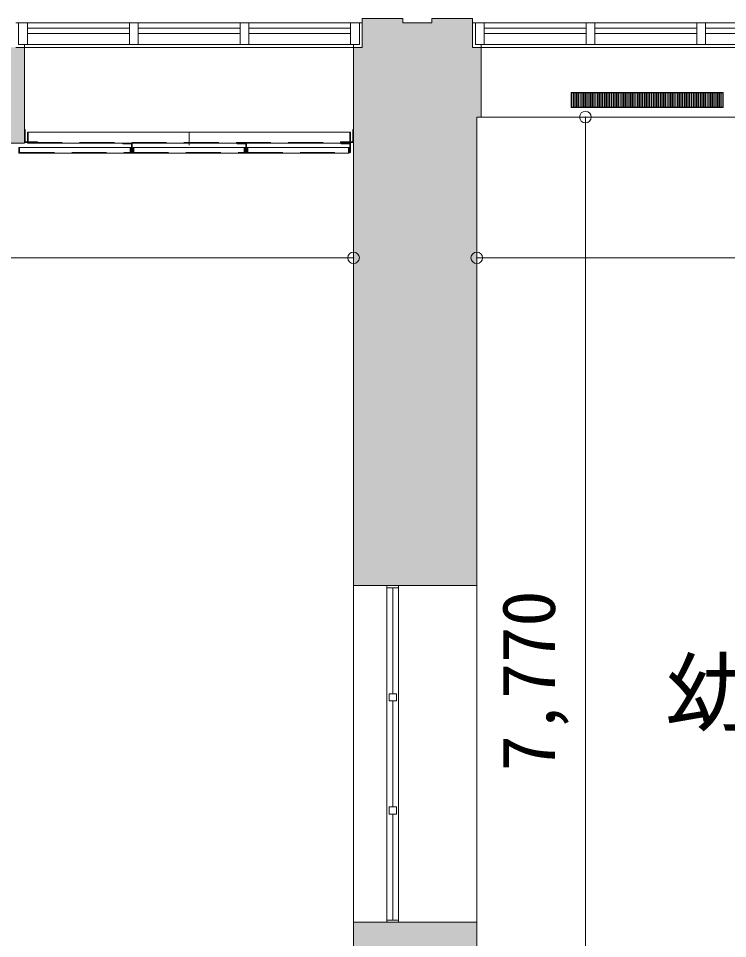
# Model space of a CAD drawing. Units: millimetres at full size, sheet at 1:200; details may follow other scales. Extents: x -41541 to 42058, y -39868 to 8614.
# Drawn here: x -7618 to -2726, y 2271 to 8614 of the extents above; entities that cross this region are included whole.
import ezdxf
from ezdxf.enums import TextEntityAlignment as Align

# ---------------------------------------------------------------- set-up
doc = ezdxf.new("R2010")
doc.units = ezdxf.units.MM
doc.header["$LTSCALE"] = 200
doc.header["$PDMODE"] = 32
doc.header["$PDSIZE"] = 80
doc.linetypes.add('DASHED1', pattern=[1.8, 1.2, -0.6])
for name, color, linetype, lineweight in [('0-1_躯体', 7, 'Continuous', 9), ('0-2_建具', 7, 'Continuous', 9), ('0-3_仕上', 7, 'Continuous', 9), ('0-6_寸法', 4, 'Continuous', 5)]:
    doc.layers.add(name, color=color, linetype=linetype, lineweight=lineweight)
doc.layers.add('0-4_室名', color=7, linetype='Continuous')
doc.styles.add('ＭＳ ゴシック', font='')
doc.styles.add('ＭＳ Ｐゴシック', font='')
doc.styles.get('ＭＳ ゴシック').set_extended_font_data('MS Gothic')
doc.styles.get('ＭＳ Ｐゴシック').set_extended_font_data('MS PGothic')

msp = doc.modelspace()

# ---------------------------------------------------------------- linework, layer by layer
at = {"layer": '0-1_躯体'}
for p, q in [((-5246.1, 8613.8), (-4966.1, 8613.8)), ((-5246.1, 8613.8), (-5246.1, 8413.8)), ((-4766.1, 8613.8), (-4486.1, 8613.8)), ((-4766.1, 8613.8), (-4766.1, 8583.8)), ((-4486.1, 8413.8), (-4486.1, 8613.8)), ((-5246.1, 8413.8), (-7636.1, 8413.8)), ((-7576.1, 7753.8), (-7576.1, 8413.8)), ((-5306.1, 7933.8), (-5306.1, 8413.8)), ((-2096.1, 8413.8), (-4486.1, 8413.8)), ((-4426.1, 7933.8), (-4426.1, 8413.8)), ((-5306.1, 8018.2), (-5306.1, -20296.2)), ((-4426.1, 7933.8), (-4456.1, 7933.8)), ((-4456.1, 163.8), (-4456.1, 7933.8)), ((-4426.1, 7933.8), (993.9, 7933.8)), ((-7576.1, 7753.8), (-8456.1, 7753.8)), ((-4456.1, 4703.8), (-5306.1, 4703.8)), ((-4456.1, 2383.8), (-5306.1, 2383.8))]:
    msp.add_line(p, q, dxfattribs=at)
msp.add_lwpolyline([(-4966.1, 8613.8), (-4966.1, 8583.8), (-4766.1, 8583.8)], dxfattribs=at)
at = {"layer": '0-1_躯体', "color": 9}
for points in [[(-5246.1, 8613.8), (-5246.1, 8583.8), (-4966.1, 8613.8), (-4966.1, 8583.8)], [(-5246.1, 8583.8), (-5246.1, 8413.8), (-4486.1, 8583.8), (-4486.1, 8413.8)], [(-4486.1, 8613.8), (-4766.1, 8613.8), (-4486.1, 8583.8), (-4766.1, 8583.8)], [(-8456.2, 8413.8), (-8456.2, 7753.8), (-7576.1, 8413.8), (-7576.1, 7753.8)], [(-5306.2, 8413.8), (-5306.2, 7933.8), (-4426.1, 8413.8), (-4426.1, 7933.8)], [(-4456.1, 7933.8), (-5306.1, 7933.8), (-4456.1, 4703.8), (-5306.1, 4703.8)], [(-4456.1, 2383.8), (-5306.1, 2383.8), (-4456.1, -1691.2), (-5306.1, -1691.2)]]:
    msp.add_solid(points, dxfattribs=at)
at = {"layer": '0-2_建具'}
for p, q in [((-7600.8, 8583.8), (-7636, 8583.8)), ((-7616.1, 8583.8), (-7616.1, 8433.8)), ((-7600.8, 8583.8), (-5246.2, 8583.8)), ((-7556.1, 8583.8), (-7556.1, 8433.8)), ((-6852.4, 8583.8), (-6852.4, 8433.8)), ((-6792.4, 8583.8), (-6792.4, 8433.8)), ((-6089.1, 8583.8), (-6089.1, 8433.8)), ((-6029.1, 8583.8), (-6029.1, 8433.8)), ((-5326.1, 8583.8), (-5326.1, 8433.8)), ((-5266.1, 8583.8), (-5266.1, 8433.8)), ((-5246.2, 8413.8), (-5246.2, 8583.8)), ((-4450.8, 8583.8), (-4486, 8583.8)), ((-4486, 8413.8), (-4486, 8583.8)), ((-4466.1, 8583.8), (-4466.1, 8433.8)), ((-4450.8, 8583.8), (-2096.2, 8583.8)), ((-4406.1, 8583.8), (-4406.1, 8433.8)), ((-3702.4, 8583.8), (-3702.4, 8433.8)), ((-3642.4, 8583.8), (-3642.4, 8433.8)), ((-2939.1, 8583.8), (-2939.1, 8433.8)), ((-2879.1, 8583.8), (-2879.1, 8433.8)), ((-7556.1, 8546.3), (-6852.4, 8546.3)), ((-7556.1, 8508.8), (-6852.4, 8508.8)), ((-6792.4, 8546.3), (-6089.1, 8546.3)), ((-6792.4, 8508.8), (-6089.1, 8508.8)), ((-5326.1, 8546.3), (-6029.1, 8546.3)), ((-5326.1, 8508.8), (-6029.1, 8508.8)), ((-4406.1, 8546.3), (-3702.4, 8546.3)), ((-4406.1, 8508.8), (-3702.4, 8508.8)), ((-3642.4, 8546.3), (-2939.1, 8546.3)), ((-3642.4, 8508.8), (-2939.1, 8508.8)), ((-2176.1, 8546.3), (-2879.1, 8546.3)), ((-2176.1, 8508.8), (-2879.1, 8508.8)), ((-7636, 8413.8), (-5266.1, 8413.8)), ((-5266.1, 8433.8), (-7616.1, 8433.8)), ((-7576.1, 8413.8), (-7576.1, 8433.8)), ((-5306.2, 8433.8), (-5306.2, 8413.8)), ((-5246.2, 8413.8), (-5306.2, 8413.8)), ((-4486, 8413.8), (-2116.1, 8413.8)), ((-2116.1, 8433.8), (-4466.1, 8433.8)), ((-4426.1, 8413.8), (-4426.1, 8433.8)), ((-7576.1, 7758.8), (-7576.1, 7848.8)), ((-7576.1, 7848.8), (-7571.1, 7848.8)), ((-7571.1, 7763.8), (-7571.1, 7848.8)), ((-6441.1, 7739.8), (-6441.1, 7832.8)), ((-5326.1, 7753.8), (-5326.1, 7828.8)), ((-5311.1, 7763.8), (-5311.1, 7848.8)), ((-5306.1, 7848.8), (-5311.1, 7848.8)), ((-5306.1, 7758.8), (-5306.1, 7848.8)), ((-7576.1, 7758.8), (-7486.1, 7758.8)), ((-7571.1, 7763.8), (-7486.1, 7763.8)), ((-7556.1, 7753.8), (-5326.1, 7753.8)), ((-7486.1, 7758.8), (-7486.1, 7763.8)), ((-6897.4, 7753.8), (-6832.4, 7753.8)), ((-6897.4, 7753.8), (-6897.4, 7748.8)), ((-6897.4, 7748.8), (-6837.4, 7748.8)), ((-6837.4, 7748.8), (-6837.4, 7688.8)), ((-6832.4, 7753.8), (-6832.4, 7688.8)), ((-6109.9, 7753.8), (-6044.9, 7753.8)), ((-6109.9, 7753.8), (-6109.9, 7748.8)), ((-6109.9, 7748.8), (-6049.9, 7748.8)), ((-6049.9, 7748.8), (-6049.9, 7688.8)), ((-6044.9, 7753.8), (-6044.9, 7688.8)), ((-5311.1, 7763.8), (-5396.1, 7763.8)), ((-5396.1, 7758.8), (-5396.1, 7763.8)), ((-5306.1, 7758.8), (-5396.1, 7758.8)), ((-5391.1, 7753.8), (-5326.1, 7753.8)), ((-5391.1, 7753.8), (-5391.1, 7748.8)), ((-5391.1, 7748.8), (-5331.1, 7748.8)), ((-5331.1, 7748.8), (-5331.1, 7688.8)), ((-5326.1, 7753.8), (-5326.1, 7688.8)), ((-7614.9, 7723.8), (-6842.4, 7723.8)), ((-7614.9, 7683.8), (-7614.9, 7723.8)), ((-7614.9, 7683.8), (-5336.1, 7683.8)), ((-6842.4, 7683.8), (-6842.4, 7723.8)), ((-6837.4, 7688.8), (-6832.4, 7688.8)), ((-6827.4, 7723.8), (-6054.9, 7723.8)), ((-6827.4, 7683.8), (-6827.4, 7723.8)), ((-6827.4, 7683.8), (-6827.4, 7723.8)), ((-6054.9, 7683.8), (-6054.9, 7723.8)), ((-6049.9, 7688.8), (-6044.9, 7688.8)), ((-6039.9, 7723.8), (-5336.1, 7723.8)), ((-6039.9, 7683.8), (-6039.9, 7723.8)), ((-5336.1, 7683.8), (-5336.1, 7723.8)), ((-5331.1, 7688.8), (-5326.1, 7688.8)), ((-5076.1, 2383.8), (-5076.1, 4703.8)), ((-4996.1, 4688.8), (-4996.1, 4703.8)), ((-4996.1, 4703.8), (-4996.1, 2383.8)), ((-5076.1, 4688.8), (-4996.1, 4688.8)), ((-5036.1, 4688.8), (-5036.1, 3958.8)), ((-5061.1, 3908.8), (-5061.1, 3958.8)), ((-5061.1, 3958.8), (-5011.1, 3958.8)), ((-5011.1, 3908.8), (-5011.1, 3958.8)), ((-5061.1, 3908.8), (-5011.1, 3908.8)), ((-5036.1, 3908.8), (-5036.1, 3178.8)), ((-5061.1, 3128.8), (-5061.1, 3178.8)), ((-5061.1, 3178.8), (-5011.1, 3178.8)), ((-5011.1, 3128.8), (-5011.1, 3178.8)), ((-5061.1, 3128.8), (-5011.1, 3128.8)), ((-5036.1, 3128.8), (-5036.1, 2398.8)), ((-5076.1, 2398.8), (-4996.1, 2398.8)), ((-5076.1, 2398.8), (-5076.1, 2383.8)), ((-5076.1, 2383.8), (-4996.1, 2383.8)), ((-4996.1, 2398.8), (-4996.1, 2383.8))]:
    msp.add_line(p, q, dxfattribs=at)
at = {"layer": '0-2_建具', "linetype": 'DASHED1'}
for p, q in [((-7551.1, 7763.8), (-7551.1, 7828.8)), ((-5331.1, 7764.1), (-5331.1, 7828.8)), ((-7556.1, 7758.8), (-5326.1, 7758.8)), ((-7609.9, 7688.8), (-7609.9, 7723.8)), ((-6822.4, 7688.8), (-6822.4, 7723.8)), ((-6034.9, 7688.8), (-6034.9, 7723.8)), ((-6034.9, 7688.8), (-5341.1, 7688.8)), ((-5341.1, 7688.8), (-5341.1, 7723.8))]:
    msp.add_line(p, q, dxfattribs=at)
at = {"layer": '0-2_建具'}
for points in [[(-7556.1, 7753.8), (-7556.1, 7828.8), (-5326.1, 7828.8)], [(-5076.1, 4688.8), (-5076.1, 4703.8), (-4996.1, 4703.8)]]:
    msp.add_lwpolyline(points, dxfattribs=at)
at = {"layer": '0-2_建具', "linetype": 'DASHED1'}
for points in [[(-7609.9, 7688.8), (-6847.4, 7688.8), (-6847.4, 7723.8)], [(-6822.4, 7688.8), (-6059.9, 7688.8), (-6059.9, 7723.8)]]:
    msp.add_lwpolyline(points, dxfattribs=at)
at = {"layer": '0-3_仕上'}
for p, q in [((-3806.1, 7998.8), (-3806.1, 8103.8)), ((-2756.1, 8103.8), (-3806.1, 8103.8)), ((-3804.1, 8000.8), (-3804.1, 8101.8)), ((-2758.1, 8101.8), (-3804.1, 8101.8)), ((-3802.1, 8002.8), (-3802.1, 8099.8)), ((-2760.1, 8099.8), (-3802.1, 8099.8)), ((-3792.1, 8002.8), (-3792.1, 8099.8)), ((-3790.1, 8002.8), (-3790.1, 8099.8)), ((-3780.1, 8002.8), (-3780.1, 8099.8)), ((-3778.1, 8002.8), (-3778.1, 8099.8)), ((-3768.1, 8002.8), (-3768.1, 8099.8)), ((-3766.1, 8002.8), (-3766.1, 8099.8)), ((-3756.1, 8002.8), (-3756.1, 8099.8)), ((-3754.1, 8002.8), (-3754.1, 8099.8)), ((-3744.1, 8002.8), (-3744.1, 8099.8)), ((-3742.1, 8002.8), (-3742.1, 8099.8)), ((-3732.1, 8002.8), (-3732.1, 8099.8)), ((-3730.1, 8002.8), (-3730.1, 8099.8)), ((-3720.1, 8002.8), (-3720.1, 8099.8)), ((-3718.1, 8002.8), (-3718.1, 8099.8)), ((-3708.1, 8002.8), (-3708.1, 8099.8)), ((-3706.1, 8002.8), (-3706.1, 8099.8)), ((-3696.1, 8002.8), (-3696.1, 8099.8)), ((-3694.1, 8002.8), (-3694.1, 8099.8)), ((-3684.1, 8002.8), (-3684.1, 8099.8)), ((-3682.1, 8002.8), (-3682.1, 8099.8)), ((-3672.1, 8002.8), (-3672.1, 8099.8)), ((-3670.1, 8002.8), (-3670.1, 8099.8)), ((-3660.1, 8002.8), (-3660.1, 8099.8)), ((-3658.1, 8002.8), (-3658.1, 8099.8)), ((-3648.1, 8002.8), (-3648.1, 8099.8)), ((-3646.1, 8002.8), (-3646.1, 8099.8)), ((-3636.1, 8002.8), (-3636.1, 8099.8)), ((-3634.1, 8002.8), (-3634.1, 8099.8)), ((-3624.1, 8002.8), (-3624.1, 8099.8)), ((-3622.1, 8002.8), (-3622.1, 8099.8)), ((-3612.1, 8002.8), (-3612.1, 8099.8)), ((-3610.1, 8002.8), (-3610.1, 8099.8)), ((-3600.1, 8002.8), (-3600.1, 8099.8)), ((-3598.1, 8002.8), (-3598.1, 8099.8)), ((-3588.1, 8002.8), (-3588.1, 8099.8)), ((-3586.1, 8002.8), (-3586.1, 8099.8)), ((-3576.1, 8002.8), (-3576.1, 8099.8)), ((-3574.1, 8002.8), (-3574.1, 8099.8)), ((-3564.1, 8002.8), (-3564.1, 8099.8)), ((-3562.1, 8002.8), (-3562.1, 8099.8)), ((-3552.1, 8002.8), (-3552.1, 8099.8)), ((-3550.1, 8002.8), (-3550.1, 8099.8)), ((-3540.1, 8002.8), (-3540.1, 8099.8)), ((-3538.1, 8002.8), (-3538.1, 8099.8)), ((-3528.1, 8002.8), (-3528.1, 8099.8)), ((-3526.1, 8002.8), (-3526.1, 8099.8)), ((-3516.1, 8002.8), (-3516.1, 8099.8)), ((-3514.1, 8002.8), (-3514.1, 8099.8)), ((-3504.1, 8002.8), (-3504.1, 8099.8)), ((-3502.1, 8002.8), (-3502.1, 8099.8)), ((-3492.1, 8002.8), (-3492.1, 8099.8)), ((-3490.1, 8002.8), (-3490.1, 8099.8)), ((-3480.1, 8002.8), (-3480.1, 8099.8)), ((-3478.1, 8002.8), (-3478.1, 8099.8)), ((-3468.1, 8002.8), (-3468.1, 8099.8)), ((-3466.1, 8002.8), (-3466.1, 8099.8)), ((-3456.1, 8002.8), (-3456.1, 8099.8)), ((-3454.1, 8002.8), (-3454.1, 8099.8)), ((-3444.1, 8002.8), (-3444.1, 8099.8)), ((-3442.1, 8002.8), (-3442.1, 8099.8)), ((-3432.1, 8002.8), (-3432.1, 8099.8)), ((-3430.1, 8002.8), (-3430.1, 8099.8)), ((-3420.1, 8002.8), (-3420.1, 8099.8)), ((-3418.1, 8002.8), (-3418.1, 8099.8)), ((-3408.1, 8002.8), (-3408.1, 8099.8)), ((-3406.1, 8002.8), (-3406.1, 8099.8)), ((-3396.1, 8002.8), (-3396.1, 8099.8)), ((-3394.1, 8002.8), (-3394.1, 8099.8)), ((-3384.1, 8002.8), (-3384.1, 8099.8)), ((-3382.1, 8002.8), (-3382.1, 8099.8)), ((-3372.1, 8002.8), (-3372.1, 8099.8)), ((-3370.1, 8002.8), (-3370.1, 8099.8)), ((-3360.1, 8002.8), (-3360.1, 8099.8)), ((-3358.1, 8002.8), (-3358.1, 8099.8)), ((-3348.1, 8002.8), (-3348.1, 8099.8)), ((-3346.1, 8002.8), (-3346.1, 8099.8)), ((-3336.1, 8002.8), (-3336.1, 8099.8)), ((-3334.1, 8002.8), (-3334.1, 8099.8)), ((-3324.1, 8002.8), (-3324.1, 8099.8)), ((-3322.1, 8002.8), (-3322.1, 8099.8)), ((-3312.1, 8002.8), (-3312.1, 8099.8)), ((-3310.1, 8002.8), (-3310.1, 8099.8)), ((-3300.1, 8002.8), (-3300.1, 8099.8)), ((-3298.1, 8002.8), (-3298.1, 8099.8)), ((-3288.1, 8002.8), (-3288.1, 8099.8)), ((-3286.1, 8002.8), (-3286.1, 8099.8)), ((-3276.1, 8002.8), (-3276.1, 8099.8)), ((-3274.1, 8002.8), (-3274.1, 8099.8)), ((-3264.1, 8002.8), (-3264.1, 8099.8)), ((-3262.1, 8002.8), (-3262.1, 8099.8)), ((-3252.1, 8002.8), (-3252.1, 8099.8)), ((-3250.1, 8002.8), (-3250.1, 8099.8)), ((-3240.1, 8002.8), (-3240.1, 8099.8)), ((-3238.1, 8002.8), (-3238.1, 8099.8)), ((-3228.1, 8002.8), (-3228.1, 8099.8)), ((-3226.1, 8002.8), (-3226.1, 8099.8)), ((-3216.1, 8002.8), (-3216.1, 8099.8)), ((-3214.1, 8002.8), (-3214.1, 8099.8)), ((-3204.1, 8002.8), (-3204.1, 8099.8)), ((-3202.1, 8002.8), (-3202.1, 8099.8)), ((-3192.1, 8002.8), (-3192.1, 8099.8)), ((-3190.1, 8002.8), (-3190.1, 8099.8)), ((-3180.1, 8002.8), (-3180.1, 8099.8)), ((-3178.1, 8002.8), (-3178.1, 8099.8)), ((-3168.1, 8002.8), (-3168.1, 8099.8)), ((-3166.1, 8002.8), (-3166.1, 8099.8)), ((-3156.1, 8002.8), (-3156.1, 8099.8)), ((-3154.1, 8002.8), (-3154.1, 8099.8)), ((-3144.1, 8002.8), (-3144.1, 8099.8)), ((-3142.1, 8002.8), (-3142.1, 8099.8)), ((-3132.1, 8002.8), (-3132.1, 8099.8)), ((-3130.1, 8002.8), (-3130.1, 8099.8)), ((-3120.1, 8002.8), (-3120.1, 8099.8)), ((-3118.1, 8002.8), (-3118.1, 8099.8)), ((-3108.1, 8002.8), (-3108.1, 8099.8)), ((-3106.1, 8002.8), (-3106.1, 8099.8)), ((-3096.1, 8002.8), (-3096.1, 8099.8)), ((-3094.1, 8002.8), (-3094.1, 8099.8)), ((-3084.1, 8002.8), (-3084.1, 8099.8)), ((-3082.1, 8002.8), (-3082.1, 8099.8)), ((-3072.1, 8002.8), (-3072.1, 8099.8)), ((-3070.1, 8002.8), (-3070.1, 8099.8)), ((-3060.1, 8002.8), (-3060.1, 8099.8)), ((-3058.1, 8002.8), (-3058.1, 8099.8)), ((-3048.1, 8002.8), (-3048.1, 8099.8)), ((-3046.1, 8002.8), (-3046.1, 8099.8)), ((-3036.1, 8002.8), (-3036.1, 8099.8)), ((-3034.1, 8002.8), (-3034.1, 8099.8)), ((-3024.1, 8002.8), (-3024.1, 8099.8)), ((-3022.1, 8002.8), (-3022.1, 8099.8)), ((-3012.1, 8002.8), (-3012.1, 8099.8)), ((-3010.1, 8002.8), (-3010.1, 8099.8)), ((-3000.1, 8002.8), (-3000.1, 8099.8)), ((-2998.1, 8002.8), (-2998.1, 8099.8)), ((-2988.1, 8002.8), (-2988.1, 8099.8)), ((-2986.1, 8002.8), (-2986.1, 8099.8)), ((-2976.1, 8002.8), (-2976.1, 8099.8)), ((-2974.1, 8002.8), (-2974.1, 8099.8)), ((-2964.1, 8002.8), (-2964.1, 8099.8)), ((-2962.1, 8002.8), (-2962.1, 8099.8)), ((-2952.1, 8002.8), (-2952.1, 8099.8)), ((-2950.1, 8002.8), (-2950.1, 8099.8)), ((-2940.1, 8002.8), (-2940.1, 8099.8)), ((-2938.1, 8002.8), (-2938.1, 8099.8)), ((-2928.1, 8002.8), (-2928.1, 8099.8)), ((-2926.1, 8002.8), (-2926.1, 8099.8)), ((-2916.1, 8002.8), (-2916.1, 8099.8)), ((-2914.1, 8002.8), (-2914.1, 8099.8)), ((-2904.1, 8002.8), (-2904.1, 8099.8)), ((-2902.1, 8002.8), (-2902.1, 8099.8)), ((-2892.1, 8002.8), (-2892.1, 8099.8)), ((-2890.1, 8002.8), (-2890.1, 8099.8)), ((-2880.1, 8002.8), (-2880.1, 8099.8)), ((-2878.1, 8002.8), (-2878.1, 8099.8)), ((-2868.1, 8002.8), (-2868.1, 8099.8)), ((-2866.1, 8002.8), (-2866.1, 8099.8)), ((-2856.1, 8002.8), (-2856.1, 8099.8)), ((-2854.1, 8002.8), (-2854.1, 8099.8)), ((-2844.1, 8002.8), (-2844.1, 8099.8)), ((-2842.1, 8002.8), (-2842.1, 8099.8)), ((-2832.1, 8002.8), (-2832.1, 8099.8)), ((-2830.1, 8002.8), (-2830.1, 8099.8)), ((-2820.1, 8002.8), (-2820.1, 8099.8)), ((-2818.1, 8002.8), (-2818.1, 8099.8)), ((-2808.1, 8002.8), (-2808.1, 8099.8)), ((-2806.1, 8002.8), (-2806.1, 8099.8)), ((-2796.1, 8002.8), (-2796.1, 8099.8)), ((-2794.1, 8002.8), (-2794.1, 8099.8)), ((-2784.1, 8002.8), (-2784.1, 8099.8)), ((-2782.1, 8002.8), (-2782.1, 8099.8)), ((-2772.1, 8002.8), (-2772.1, 8099.8)), ((-2770.1, 8002.8), (-2770.1, 8099.8)), ((-2760.1, 8002.8), (-2760.1, 8099.8)), ((-2758.1, 8000.8), (-2758.1, 8101.8)), ((-2756.1, 7998.8), (-2756.1, 8103.8)), ((-2756.1, 7998.8), (-3806.1, 7998.8)), ((-2758.1, 8000.8), (-3804.1, 8000.8)), ((-2760.1, 8002.8), (-3802.1, 8002.8))]:
    msp.add_line(p, q, dxfattribs=at)
at = {"layer": '0-6_寸法'}
for p, q in [((-3706.8, 7933.8), (-3706.8, 163.8)), ((-5306.1, 6963.4), (-5306.1, 7018.5)), ((-4456.1, 6963.4), (-4456.1, 7018.5)), ((-40556.1, 6963.4), (-5306.1, 6963.4))]:
    msp.add_line(p, q, dxfattribs=at)
msp.add_lwpolyline([(-4456.1, 6963.4), (1458.9, 6963.4), (1458.9, 7018.5)], dxfattribs=at)
for p in [(-3706.8, 7933.8), (-5306.1, 6963.4), (-4456.1, 6963.4)]:
    msp.add_point(p, dxfattribs=at)

# ---------------------------------------------------------------- texts
at = {"layer": '0-4_室名', "insert": (-3152.1, 3696.8), "char_height": 439.9, "attachment_point": 7, "style": 'ＭＳ Ｐゴシック'}
msp.add_mtext('\\T1.17;幼児体育室', dxfattribs=at)
at = {"layer": '0-6_寸法', "style": 'ＭＳ ゴシック'}
msp.add_text('7,770', height=366.6, rotation=90, dxfattribs=at).set_placement((-3806.8, 3423.8), align=Align.BOTTOM_LEFT)

doc.saveas('drawing.dxf')
